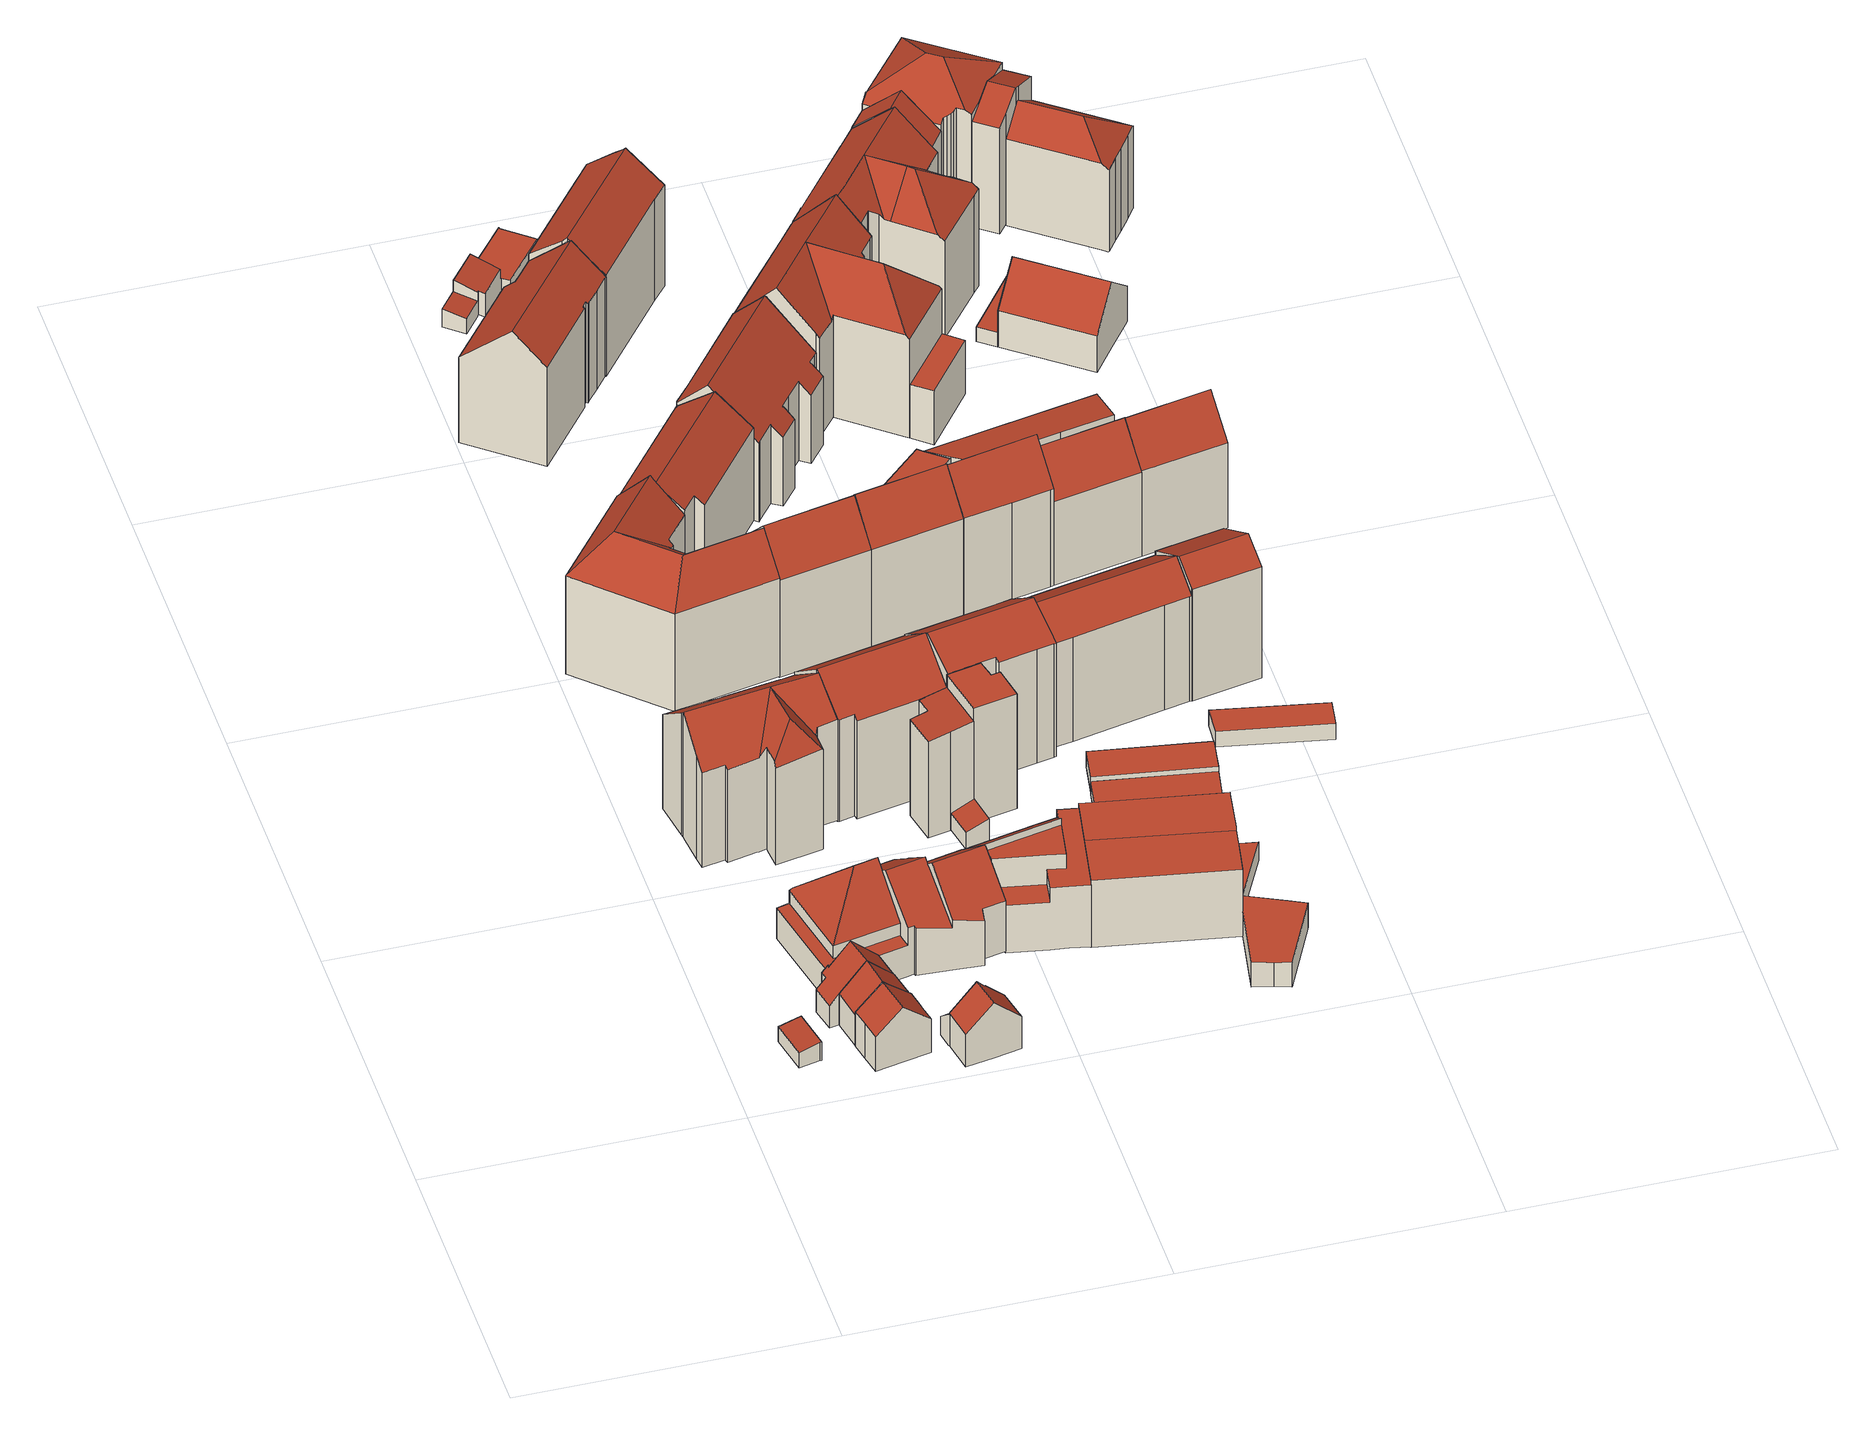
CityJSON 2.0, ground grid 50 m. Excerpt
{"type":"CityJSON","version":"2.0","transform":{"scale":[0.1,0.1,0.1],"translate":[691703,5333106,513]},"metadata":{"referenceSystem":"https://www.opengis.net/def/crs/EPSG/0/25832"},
"CityObjects":{
"building1":{"type":"Building","attributes":{"Gemeindeschluessel":"09162000","HoeheDach":"518.332","HoeheGrund":"514.750","Methode":"2000","NiedrigsteTraufeDesGebaeudes":"517.748","Geometrietyp2DReferenz":"3000","function":"31001_2000","roofType":"1000","measuredHeight":3.58},"geometry":[{"type":"MultiSurface","lod":"2","boundaries":[[[0,1,2,3]],[[4,0,3,5,6]],[[6,7,8,4]],[[4,8,1,0]],[[3,2,9,5]],[[5,9,7,6]],[[7,9,2,1,8]]],"semantics":{"surfaces":[{"type":"WallSurface"},{"type":"GroundSurface"},{"type":"RoofSurface"}],"values":[0,1,0,0,0,0,2]}}]},
"building2":{"type":"Building","attributes":{"Gemeindeschluessel":"09162000","HoeheDach":"525.370","HoeheGrund":"514.910","Methode":"1000","NiedrigsteTraufeDesGebaeudes":"521.413","Geometrietyp2DReferenz":"3000","function":"31001_1000","roofType":"3100","measuredHeight":10.46,"storeysAboveGround":2},"geometry":[{"type":"MultiSurface","lod":"2","boundaries":[[[10,11,12,13,14,15,16,17,18]],[[16,19,20,17]],[[15,21,19,16]],[[17,20,22,18]],[[12,23,24,13]],[[24,25,21,15,14,13]],[[11,10,18,22,26,27]],[[11,27,23,12]],[[23,27,26,25,24]],[[26,22,20,19,21,25]]],"semantics":{"surfaces":[{"type":"GroundSurface"},{"type":"WallSurface"},{"type":"RoofSurface"}],"values":[0,1,1,1,1,1,1,1,2,2]}}]},
"building3":{"type":"Building","attributes":{"Gemeindeschluessel":"09162000","HoeheDach":"525.531","HoeheGrund":"515.030","Methode":"2000","NiedrigsteTraufeDesGebaeudes":"519.320","Geometrietyp2DReferenz":"3000","function":"31001_1000","roofType":"3100","measuredHeight":10.5,"storeysAboveGround":2},"geometry":[{"type":"MultiSurface","lod":"2","boundaries":[[[28,29,30,31]],[[32,33,34,35]],[[36,37,38,39]],[[39,38,40,41]],[[33,42,43,44,45,46,40,38,37,34]],[[34,37,36,35]],[[46,45,29,28,47,48]],[[41,40,46,48]],[[44,30,29,45]],[[49,50,31,30,44,43]],[[50,49,51,32,35,36,39,41,48,47,28,31]],[[32,51,49,43,42,33]]],"semantics":{"surfaces":[{"type":"WallSurface"},{"type":"RoofSurface"},{"type":"GroundSurface"}],"values":[0,0,0,0,1,0,0,0,1,0,2,0]}}]},
"building4":{"type":"Building","attributes":{"Gemeindeschluessel":"09162000","HoeheDach":"525.508","HoeheGrund":"514.990","Methode":"1000","NiedrigsteTraufeDesGebaeudes":"520.937","Geometrietyp2DReferenz":"3000","function":"31001_1000","roofType":"3100","measuredHeight":10.52,"storeysAboveGround":2},"geometry":[{"type":"MultiSurface","lod":"2","boundaries":[[[52,53,54,55,56,57]],[[57,56,44,58]],[[56,55,59,44]],[[58,44,59,31,50,49]],[[31,59,55,54]],[[52,57,58,49]],[[53,52,49,50,31,54]]],"semantics":{"surfaces":[{"type":"WallSurface"},{"type":"RoofSurface"},{"type":"GroundSurface"}],"values":[0,1,1,0,0,0,2]}}]},
"building5":{"type":"Building","attributes":{"Gemeindeschluessel":"09162000","HoeheDach":"538.810","HoeheGrund":"514.670","Methode":"2000","NiedrigsteTraufeDesGebaeudes":"532.526","Geometrietyp2DReferenz":"3000","function":"31001_1000","roofType":"3100","measuredHeight":24.14,"storeysAboveGround":5},"geometry":[{"type":"MultiSurface","lod":"2","boundaries":[[[60,61,62,63,64,65,66,67,68,69,70,71,72,73,74,75,76,77,78,79,80,81,82,83,84,85,86,87,88]],[[67,66,65,89,90,91,92,68]],[[60,88,93,94]],[[95,96,97,98,99,100,101,102,103]],[[75,74,95,103,104,76]],[[63,62,61,105,106,107]],[[77,108,109,78]],[[76,104,108,77]],[[71,70,69,68,92,100,99,98]],[[93,88,87,86,110,111]],[[71,98,97,72]],[[65,64,63,107,112,89]],[[78,109,113,79]],[[108,104,103,102,101,114,111,110,115,116,117,118,119,120,113,109]],[[72,97,96,73]],[[121,105,61,60,94]],[[122,112,107,106,105,121,101]],[[85,115,110,86]],[[120,119,118,117,116,115,85,84,83,82,81,80]],[[89,112,122,90]],[[121,94,93,111,114,101]],[[79,113,120,80]],[[73,96,95,74]],[[92,91,90,122,101,100]]],"semantics":{"surfaces":[{"type":"GroundSurface"},{"type":"WallSurface"},{"type":"RoofSurface"}],"values":[0,1,1,2,1,1,1,1,1,1,1,1,1,2,1,1,2,1,1,2,2,1,1,2]}}]},
"building6":{"type":"Building","attributes":{"Gemeindeschluessel":"09162000","HoeheDach":"525.481","HoeheGrund":"514.960","Methode":"2000","NiedrigsteTraufeDesGebaeudes":"518.554","Geometrietyp2DReferenz":"3000","function":"31001_1000","roofType":"3100","measuredHeight":10.52,"storeysAboveGround":2},"geometry":[{"type":"MultiSurface","lod":"2","boundaries":[[[123,124,125,126]],[[127,128,129,130,131,132,133]],[[134,135,136,137]],[[128,127,135,134]],[[138,123,126,139,140,130,129,128,134,137]],[[141,142,133,132,143,144]],[[145,136,135,127,133,142]],[[139,126,125,141,144,146,140]],[[123,138,137,136,145,124]],[[140,146,131,130]],[[125,124,145,142,141]],[[144,143,132,131,146]]],"semantics":{"surfaces":[{"type":"WallSurface"},{"type":"GroundSurface"},{"type":"RoofSurface"}],"values":[0,0,0,0,1,0,2,0,0,0,2,2]}}]},
"building7":{"type":"Building","attributes":{"Gemeindeschluessel":"09162000","HoeheDach":"530.300","HoeheGrund":"514.790","Methode":"2000","NiedrigsteTraufeDesGebaeudes":"520.740","Geometrietyp2DReferenz":"3000","function":"31001_1000","roofType":"3200","measuredHeight":15.51,"storeysAboveGround":3},"geometry":[{"type":"MultiSurface","lod":"2","boundaries":[[[147,148,149,150,151]],[[152,153,154,155]],[[156,157,152,158]],[[159,160,161,162]],[[148,147,163,164,165,166,167,149]],[[168,169,162,161,170,171,172]],[[173,174,175,165,164]],[[176,167,166,177]],[[178,179,180,181,182,183]],[[168,172,184,185]],[[174,173,186,183,182,175]],[[187,188,155,154,150,149,167,176,189,190,191,192]],[[193,194,195,196,197,198,199,160,159]],[[198,197,196,200,201,178,183,186]],[[198,186,173,202,199]],[[203,170,161,160,199,202,173,164,163]],[[166,165,175,182,181,204,177]],[[179,178,201,205]],[[185,184,206,207]],[[158,152,155,188]],[[171,170,203,163,147,208,157,156]],[[157,208,147,151,153,152]],[[209,207,206,210,187,192]],[[210,206,184,172,171,156,158,188,187]],[[153,151,150,154]],[[205,211,195,194,193,159,162,169,168,185,207,209,192,191,190,189,176,177,204,181,180,179]],[[200,196,195,211,205,201]]],"semantics":{"surfaces":[{"type":"WallSurface"},{"type":"RoofSurface"},{"type":"GroundSurface"}],"values":[0,1,0,0,1,0,0,0,0,0,1,0,0,1,0,1,0,0,0,0,0,1,0,1,1,2,0]}}]},
"building8":{"type":"Building","attributes":{"Gemeindeschluessel":"09162000","HoeheDach":"538.840","HoeheGrund":"514.330","Methode":"2000","NiedrigsteTraufeDesGebaeudes":"532.154","Geometrietyp2DReferenz":"3000","function":"31001_1000","roofType":"3100","measuredHeight":24.51,"storeysAboveGround":5},"geometry":[{"type":"MultiSurface","lod":"2","boundaries":[[[212,213,214,215]],[[216,217,218,219]],[[220,221,222,223,217]],[[213,212,224,225,226]],[[218,226,225,227,228,229,230]],[[231,216,219,232]],[[233,220,217,216]],[[228,234,235,229]],[[236,237,221,220,233]],[[232,219,238,239]],[[218,217,223,214,213,226]],[[231,232,239,235,234,240,224,212,215,241,237,236]],[[235,239,238,230,229]],[[241,222,221,237]],[[240,227,225,224]],[[234,228,227,240]],[[231,236,233,216]],[[218,230,238,219]],[[241,215,214,223,222]]],"semantics":{"surfaces":[{"type":"WallSurface"},{"type":"RoofSurface"},{"type":"GroundSurface"}],"values":[0,1,1,0,1,0,1,0,0,0,1,2,0,0,0,0,0,1,0]}}]},
"building9":{"type":"Building","attributes":{"Gemeindeschluessel":"09162000","HoeheDach":"539.217","HoeheGrund":"514.479","Methode":"1000","NiedrigsteTraufeDesGebaeudes":"533.339","Geometrietyp2DReferenz":"3000","function":"31001_1000","roofType":"3100","measuredHeight":24.74,"storeysAboveGround":5},"geometry":[{"type":"MultiSurface","lod":"2","boundaries":[[[242,243,244,245,246,247,248,249]],[[250,251,242,249,252]],[[253,254,255,256]],[[250,257,258,253,256,259,260,261,262,263,264,251]],[[265,266,252,249,248,267,255,254]],[[262,245,244,263]],[[266,257,250,252]],[[256,255,267,259]],[[261,246,245,262]],[[263,244,243,264]],[[258,265,254,253]],[[265,258,257,266]],[[260,247,246,261]],[[264,243,242,251]],[[260,259,267,248,247]]],"semantics":{"surfaces":[{"type":"RoofSurface"},{"type":"WallSurface"},{"type":"GroundSurface"}],"values":[0,1,1,2,0,1,1,1,1,1,1,1,1,1,1]}}]},
"building10":{"type":"Building","attributes":{"Gemeindeschluessel":"09162000","HoeheDach":"538.605","HoeheGrund":"514.490","Methode":"2000","NiedrigsteTraufeDesGebaeudes":"530.758","Geometrietyp2DReferenz":"3000","function":"31001_1000","roofType":"3100","measuredHeight":24.11,"storeysAboveGround":6},"geometry":[{"type":"MultiSurface","lod":"2","boundaries":[[[268,269,270,271]],[[272,273,269,268]],[[274,275,276,277]],[[278,279,280,281,272,268,271,282,283,284,285,286,274,277,287,288,289,290]],[[280,291,292,281]],[[281,292,273,272]],[[293,294,290,289,288,295]],[[271,270,296,282]],[[277,276,297,287]],[[287,297,295,288]],[[286,298,275,274]],[[285,299,298,286]],[[278,300,301,279]],[[283,282,296,302,303,284]],[[296,270,269,273,292,291,301,300,294,293,302]],[[284,303,299,285]],[[279,301,291,280]],[[302,293,295,297,276,275,298,299,303]],[[290,294,300,278]]],"semantics":{"surfaces":[{"type":"WallSurface"},{"type":"GroundSurface"},{"type":"RoofSurface"}],"values":[0,0,0,1,0,0,0,0,0,0,0,0,0,0,2,0,0,2,0]}}]},
"building11":{"type":"Building","attributes":{"Gemeindeschluessel":"09162000","HoeheDach":"530.550","HoeheGrund":"514.530","Methode":"2000","NiedrigsteTraufeDesGebaeudes":"523.580","Geometrietyp2DReferenz":"3000","function":"31001_1000","roofType":"2100","measuredHeight":16.02,"storeysAboveGround":3},"geometry":[{"type":"MultiSurface","lod":"2","boundaries":[[[304,305,306,307]],[[308,309,307,306,310,311,312,313,314]],[[313,312,315,316]],[[307,309,308,314,317,318,319,320,321,304]],[[322,323,324,325,326,327]],[[315,328,322,327,329,330,316]],[[318,317,314,313,316,330,331,332,333,319]],[[332,325,324,334,335,333]],[[334,336,305,304,321,320,335]],[[326,325,332,331]],[[319,333,335,320]],[[330,329,327,326,331]],[[312,311,328,315]],[[310,306,305,336,324,323,322,328,311]],[[324,336,334]]],"semantics":{"surfaces":[{"type":"WallSurface"},{"type":"RoofSurface"},{"type":"GroundSurface"}],"values":[0,0,1,2,0,0,0,1,0,0,0,1,0,1,0]}}]},
"building12":{"type":"Building","attributes":{"Gemeindeschluessel":"09162000","HoeheDach":"537.378","HoeheGrund":"514.720","Methode":"1000","NiedrigsteTraufeDesGebaeudes":"532.510","Geometrietyp2DReferenz":"3000","function":"31001_1000","roofType":"3100","measuredHeight":22.66,"storeysAboveGround":5},"geometry":[{"type":"MultiSurface","lod":"2","boundaries":[[[337,338,339,340]],[[341,342,343,344]],[[345,346,347,348,338,337]],[[344,343,349,350]],[[350,349,347,346]],[[351,342,341,352,353,354]],[[344,350,346,345,337,340,355,353,352,341]],[[355,356,354,353]],[[347,349,343,342,351,348]],[[338,348,351,354,356,339]],[[340,339,356,355]]],"semantics":{"surfaces":[{"type":"WallSurface"},{"type":"GroundSurface"},{"type":"RoofSurface"}],"values":[0,0,0,0,0,0,1,0,2,2,0]}}]},
"building13":{"type":"Building","attributes":{"Gemeindeschluessel":"09162000","HoeheDach":"534.036","HoeheGrund":"514.500","Methode":"2000","NiedrigsteTraufeDesGebaeudes":"533.002","Geometrietyp2DReferenz":"3000","function":"31001_2000","roofType":"1000","measuredHeight":19.54},"geometry":[{"type":"MultiSurface","lod":"2","boundaries":[[[357,358,359,360]],[[361,362,363,364]],[[364,365,261,366,357,360,361]],[[360,359,362,361]],[[365,367,246,261]],[[362,359,358,368,246,367,363]],[[364,363,367,365]],[[366,368,358,357]],[[261,246,368,366]]],"semantics":{"surfaces":[{"type":"WallSurface"},{"type":"GroundSurface"},{"type":"RoofSurface"}],"values":[0,0,1,0,0,2,0,0,0]}}]},
"building14":{"type":"Building","attributes":{"Gemeindeschluessel":"09162000","HoeheDach":"519.179","HoeheGrund":"514.700","Methode":"1000","NiedrigsteTraufeDesGebaeudes":"517.903","Geometrietyp2DReferenz":"3000","function":"31001_2000","roofType":"2100","measuredHeight":4.48},"geometry":[{"type":"MultiSurface","lod":"2","boundaries":[[[369,370,371,372]],[[373,374,375,376]],[[373,372,371,374]],[[376,375,370,369]],[[373,376,369,372]],[[375,374,371,370]]],"semantics":{"surfaces":[{"type":"WallSurface"},{"type":"GroundSurface"},{"type":"RoofSurface"}],"values":[0,0,1,2,0,0]}}]},
"building15":{"type":"Building","attributes":{"Gemeindeschluessel":"09162000","HoeheDach":"538.870","HoeheGrund":"514.150","Methode":"1000","NiedrigsteTraufeDesGebaeudes":"532.724","Geometrietyp2DReferenz":"3000","function":"31001_1000","roofType":"3100","measuredHeight":24.72,"storeysAboveGround":6},"geometry":[{"type":"MultiSurface","lod":"2","boundaries":[[[377,378,379,380,381,382]],[[383,382,381,384,385,386]],[[387,388,389,390,391,380,379,378]],[[378,377,392,387]],[[388,387,392,383,386,389]],[[392,377,382,383]],[[389,386,385,390]],[[391,384,381,380]],[[390,385,384,391]]],"semantics":{"surfaces":[{"type":"WallSurface"},{"type":"RoofSurface"},{"type":"GroundSurface"}],"values":[0,1,2,0,0,1,0,0,0]}}]},
"building16":{"type":"Building","attributes":{"Gemeindeschluessel":"09162000","HoeheDach":"536.453","HoeheGrund":"514.500","Methode":"1000","NiedrigsteTraufeDesGebaeudes":"536.453","Geometrietyp2DReferenz":"3000","function":"31001_2000","roofType":"1000","measuredHeight":21.95},"geometry":[{"type":"MultiSurface","lod":"2","boundaries":[[[393,394,395,396]],[[366,397,398,393,396,357]],[[366,399,400,397]],[[357,401,399,366]],[[396,395,401,357]],[[401,395,394,402,400,399]],[[397,400,402,398]],[[398,402,394,393]]],"semantics":{"surfaces":[{"type":"WallSurface"},{"type":"GroundSurface"},{"type":"RoofSurface"}],"values":[0,1,0,0,0,2,0,0]}}]},
"building17":{"type":"Building","attributes":{"Gemeindeschluessel":"09162000","HoeheDach":"520.133","HoeheGrund":"514.380","Methode":"2000","NiedrigsteTraufeDesGebaeudes":"516.845","Geometrietyp2DReferenz":"3000","function":"31001_2000","roofType":"1000","measuredHeight":5.75},"geometry":[{"type":"MultiSurface","lod":"2","boundaries":[[[403,404,405,406]],[[407,408,409,410]],[[411,412,413,414,415,416,417]],[[415,414,418,419]],[[420,421,422,423]],[[424,425,426,427]],[[421,409,408,428,412,411,422]],[[429,405,404,426,425,418,414,413]],[[419,418,425,424]],[[430,431,432,433]],[[403,406,434,407,410,435,430,433,436,417,416,415,419,424,427]],[[431,420,423,432]],[[430,435,410,409,421,420,431]],[[427,426,404,403]],[[407,434,406,405,429,428,408]],[[413,412,428,429]],[[432,423,422,411,417,436,433]]],"semantics":{"surfaces":[{"type":"WallSurface"},{"type":"RoofSurface"},{"type":"GroundSurface"}],"values":[0,0,0,0,0,0,1,1,0,0,2,1,0,0,0,0,0]}}]},
"building18":{"type":"Building","attributes":{"Gemeindeschluessel":"09162000","HoeheDach":"539.470","HoeheGrund":"514.351","Methode":"2000","NiedrigsteTraufeDesGebaeudes":"533.575","Geometrietyp2DReferenz":"3000","function":"31001_9998","roofType":"3100","measuredHeight":25.12,"storeysAboveGround":5},"geometry":[{"type":"MultiSurface","lod":"2","boundaries":[[[437,438,439,440]],[[440,439,441,442,443]],[[440,443,444,445,446,447,448,449,450,451,452,453,454,455,437]],[[445,456,457,446]],[[450,458,459,460,451]],[[448,461,462,449]],[[447,463,461,448]],[[458,462,461,463,457,456,464,442,441,459]],[[449,462,458,450]],[[446,457,463,447]],[[460,459,441,439,438,465,466,467,468]],[[453,467,466,454]],[[444,464,456,445]],[[454,466,465,455]],[[452,468,467,453]],[[451,460,468,452]],[[443,442,464,444]],[[455,465,438,437]]],"semantics":{"surfaces":[{"type":"WallSurface"},{"type":"GroundSurface"},{"type":"RoofSurface"}],"values":[0,0,1,0,0,0,0,2,0,0,2,0,0,0,0,0,0,0]}}]},
"building19":{"type":"Building","attributes":{"Gemeindeschluessel":"09162000","HoeheDach":"527.580","HoeheGrund":"514.358","Methode":"2000","NiedrigsteTraufeDesGebaeudes":"527.275","Geometrietyp2DReferenz":"3000","function":"31001_1000","roofType":"3100","measuredHeight":13.22,"storeysAboveGround":5},"geometry":[{"type":"MultiSurface","lod":"2","boundaries":[[[469,470,471,472,473,474,475]],[[472,476,477,473]],[[478,479,480,481,482,483]],[[471,484,476,472]],[[476,484,482,481,477]],[[474,480,479,475]],[[469,478,483,470]],[[471,470,483,482,484]],[[480,474,473,477,481]],[[478,469,475,479]]],"semantics":{"surfaces":[{"type":"GroundSurface"},{"type":"WallSurface"},{"type":"RoofSurface"}],"values":[0,1,2,1,2,1,1,1,1,1]}}]},
"building20":{"type":"Building","attributes":{"Gemeindeschluessel":"09162000","HoeheDach":"538.751","HoeheGrund":"514.280","Methode":"1000","NiedrigsteTraufeDesGebaeudes":"533.711","Geometrietyp2DReferenz":"3000","function":"31001_1000","roofType":"3100","measuredHeight":24.47,"storeysAboveGround":6},"geometry":[{"type":"MultiSurface","lod":"2","boundaries":[[[485,486,487,488]],[[489,490,491,492]],[[493,494,495,496,488,487]],[[497,498,493,487,486,499,500,501]],[[502,500,499,503]],[[504,505,490,489]],[[504,489,492,506,507,508,502,503,485,488,496,495]],[[491,490,505,494,493,498]],[[495,494,505,504]],[[503,499,486,485]],[[506,492,491,498,497,507]],[[508,501,500,502]],[[507,497,501,508]]],"semantics":{"surfaces":[{"type":"WallSurface"},{"type":"RoofSurface"},{"type":"GroundSurface"}],"values":[0,0,0,1,0,0,2,1,0,0,0,0,0]}}]},
"building21":{"type":"Building","attributes":{"Gemeindeschluessel":"09162000","HoeheDach":"538.185","HoeheGrund":"514.720","Methode":"2000","NiedrigsteTraufeDesGebaeudes":"527.812","Geometrietyp2DReferenz":"3000","function":"31001_1000","roofType":"3100","measuredHeight":23.46,"storeysAboveGround":6},"geometry":[{"type":"MultiSurface","lod":"2","boundaries":[[[509,510,511,512,513,514]],[[515,516,517,518]],[[341,519,354,353]],[[520,521,522,523]],[[518,524,525,526,527,528,520,523,529,530,531,532,341,353,533,355,534,535,513,512,511,536,537,538,515]],[[525,539,540,526]],[[536,541,542,537]],[[530,543,544,531]],[[532,531,544,545]],[[526,540,546,527]],[[533,353,354,547,548,355]],[[511,510,541,536]],[[354,519,545,544,543,549,522,521,550,546,540,539,551,517,516,552,542,541,510,509,547]],[[532,545,519,341]],[[547,509,514,553,554,548]],[[552,516,515,538,537,542]],[[355,548,554,534]],[[524,518,517,551,539,525]],[[550,521,520,528,527,546]],[[535,553,514,513]],[[534,554,553,535]],[[529,523,522,549,543,530]]],"semantics":{"surfaces":[{"type":"WallSurface"},{"type":"GroundSurface"},{"type":"RoofSurface"}],"values":[0,0,0,0,1,0,0,0,0,0,0,0,2,0,2,0,0,0,0,0,0,0]}}]},
"building22":{"type":"Building","attributes":{"Gemeindeschluessel":"09162000","HoeheDach":"538.963","HoeheGrund":"514.140","Methode":"1000","NiedrigsteTraufeDesGebaeudes":"532.685","Geometrietyp2DReferenz":"3000","function":"31001_1000","roofType":"3100","measuredHeight":24.82,"storeysAboveGround":6},"geometry":[{"type":"MultiSurface","lod":"2","boundaries":[[[379,378,377,555,381,380]],[[378,379,380,556,557,558]],[[559,558,557,556,560,561]],[[558,559,377,378]],[[377,559,561,555]],[[380,381,560,556]],[[555,561,560,381]]],"semantics":{"surfaces":[{"type":"WallSurface"},{"type":"GroundSurface"},{"type":"RoofSurface"}],"values":[0,1,0,0,2,0,2]}}]},
"building23":{"type":"Building","attributes":{"Gemeindeschluessel":"09162000","HoeheDach":"519.277","HoeheGrund":"514.577","Methode":"1000","NiedrigsteTraufeDesGebaeudes":"519.277","Geometrietyp2DReferenz":"3000","function":"31001_2000","roofType":"1000","measuredHeight":4.7,"storeysAboveGround":1},"geometry":[{"type":"MultiSurface","lod":"2","boundaries":[[[562,563,564,565,566,567,568]],[[569,566,565,570]],[[571,564,563,572]],[[573,568,567,574]],[[571,572,575,573,574,569,570]],[[570,565,564,571]],[[572,563,562,575]],[[574,567,566,569]],[[575,562,568,573]]],"semantics":{"surfaces":[{"type":"RoofSurface"},{"type":"WallSurface"},{"type":"GroundSurface"}],"values":[0,1,1,1,2,1,1,1,1]}}]},
"building24":{"type":"Building","attributes":{"Gemeindeschluessel":"09162000","HoeheDach":"516.110","HoeheGrund":"513.566","Methode":"1000","NiedrigsteTraufeDesGebaeudes":"516.110","Geometrietyp2DReferenz":"3000","function":"31001_2000","roofType":"1000","measuredHeight":2.54},"geometry":[{"type":"MultiSurface","lod":"2","boundaries":[[[576,577,578,579]],[[580,577,576,581]],[[581,576,579,582]],[[583,578,577,580]],[[582,579,578,583]],[[582,583,580,581]]],"semantics":{"surfaces":[{"type":"RoofSurface"},{"type":"WallSurface"},{"type":"GroundSurface"}],"values":[0,1,1,1,1,2]}}]},
"building25":{"type":"Building","attributes":{"Gemeindeschluessel":"09162000","HoeheDach":"517.820","HoeheGrund":"514.319","Methode":"1000","NiedrigsteTraufeDesGebaeudes":"517.820","Geometrietyp2DReferenz":"3000","function":"31001_2000","roofType":"1000","measuredHeight":3.5},"geometry":[{"type":"MultiSurface","lod":"2","boundaries":[[[584,585,586,587,588]],[[589,586,585,590]],[[590,585,584,591]],[[584,588,592,593,591]],[[592,594,589,590,591,593]],[[592,588,587,594]],[[594,587,586,589]]],"semantics":{"surfaces":[{"type":"RoofSurface"},{"type":"WallSurface"},{"type":"GroundSurface"}],"values":[0,1,1,1,2,1,1]}}]},
"building26":{"type":"Building","attributes":{"Gemeindeschluessel":"09162000","HoeheDach":"516.668","HoeheGrund":"514.190","Methode":"1000","NiedrigsteTraufeDesGebaeudes":"516.668","Geometrietyp2DReferenz":"3000","function":"31001_2000","roofType":"1000","measuredHeight":2.48},"geometry":[{"type":"MultiSurface","lod":"2","boundaries":[[[595,596,597,598]],[[598,597,599,600]],[[601,602,603,604]],[[605,606,607,608,602,601]],[[604,603,609,610]],[[610,609,596,595]],[[606,611,600,599,612,607]],[[608,607,612,599,597,596,609,603,602]],[[611,606,605,601,604,610,595,598,600]]],"semantics":{"surfaces":[{"type":"WallSurface"},{"type":"RoofSurface"},{"type":"GroundSurface"}],"values":[0,0,0,0,0,0,0,1,2]}}]},
"building27":{"type":"Building","attributes":{"Gemeindeschluessel":"09162000","HoeheDach":"516.966","HoeheGrund":"513.956","Methode":"1000","NiedrigsteTraufeDesGebaeudes":"516.966","Geometrietyp2DReferenz":"3000","function":"31001_2000","roofType":"1000","measuredHeight":3.01},"geometry":[{"type":"MultiSurface","lod":"2","boundaries":[[[613,614,615,616]],[[613,616,617,618]],[[615,614,619,620]],[[616,615,620,617]],[[613,618,619,614]],[[617,620,619,618]]],"semantics":{"surfaces":[{"type":"WallSurface"},{"type":"RoofSurface"},{"type":"GroundSurface"}],"values":[0,0,0,1,2,0]}}]},
"building28":{"type":"Building","attributes":{"Gemeindeschluessel":"09162000","HoeheDach":"538.240","HoeheGrund":"514.294","Methode":"2000","NiedrigsteTraufeDesGebaeudes":"532.759","Geometrietyp2DReferenz":"3000","function":"31001_1000","roofType":"3100","measuredHeight":23.95,"storeysAboveGround":6},"geometry":[{"type":"MultiSurface","lod":"2","boundaries":[[[621,622,623,624]],[[624,623,625,626]],[[627,628,629,630]],[[631,632,633,634,635]],[[636,637,638,639]],[[640,641,642,643]],[[626,625,644,645]],[[646,647,641,640]],[[648,649,622,621]],[[643,642,637,636]],[[630,629,649,648]],[[635,634,647,646]],[[638,637,642,641,647,634,633,628]],[[645,644,632,631]],[[631,635,646,640,643,636,639,627,630,648,621,624,626,645]],[[629,628,633,632,644,625,623,622,649]],[[639,638,628,627]]],"semantics":{"surfaces":[{"type":"WallSurface"},{"type":"RoofSurface"},{"type":"GroundSurface"}],"values":[0,0,0,0,0,0,0,0,0,0,0,0,1,0,2,1,0]}}]},
"building29":{"type":"Building","attributes":{"Gemeindeschluessel":"09162000","HoeheDach":"538.835","HoeheGrund":"514.120","Methode":"1000","NiedrigsteTraufeDesGebaeudes":"532.672","Geometrietyp2DReferenz":"3000","function":"31001_1000","roofType":"3100","measuredHeight":24.71,"storeysAboveGround":6},"geometry":[{"type":"MultiSurface","lod":"2","boundaries":[[[650,651,652,653]],[[654,655,656,657,658,659]],[[660,661,662,558]],[[662,661,663,654,659,664]],[[664,659,658,652,651,560]],[[653,652,658,657]],[[665,663,661,660]],[[655,654,663,665]],[[557,558,662,664,560,556]],[[665,660,558,557,556,650,653,657,656,655]],[[556,560,651,650]]],"semantics":{"surfaces":[{"type":"WallSurface"},{"type":"RoofSurface"},{"type":"GroundSurface"}],"values":[0,0,0,1,1,0,0,0,0,2,0]}}]},
"building30":{"type":"Building","attributes":{"Gemeindeschluessel":"09162000","HoeheDach":"540.397","HoeheGrund":"513.940","Methode":"2000","NiedrigsteTraufeDesGebaeudes":"532.761","Geometrietyp2DReferenz":"3000","function":"31001_1000","roofType":"3100","measuredHeight":26.46,"storeysAboveGround":6},"geometry":[{"type":"MultiSurface","lod":"2","boundaries":[[[666,667,668,669]],[[670,671,672,673]],[[674,675,676,677,678,679,680,681]],[[682,683,684,685]],[[686,687,688,689,690,691]],[[678,677,692,693]],[[690,689,688,671,670,694,695,696,697,698]],[[699,685,684,700,674,681]],[[673,701,702,703,704,682,685,699,681,680,679,678,693,705,706,707,708,666,669,709,710,711,697,696,695,694,670]],[[700,712,691,713,714,715,716,692,677,676,675,674]],[[684,683,717,691,712,700]],[[718,719,720,687,686,691,717]],[[709,721,722,710]],[[705,716,715,706]],[[693,692,716,705]],[[714,723,708,707,706,715]],[[697,711,710,722,724,698]],[[720,672,671,688,687]],[[669,668,721,709]],[[682,704,703,718,717,683]],[[702,701,673,672,720,719,718,703]],[[708,723,667,666]],[[690,698,724,722,721,668,667,723,714,713,691]]],"semantics":{"surfaces":[{"type":"WallSurface"},{"type":"RoofSurface"},{"type":"GroundSurface"}],"values":[0,0,0,0,1,0,0,0,2,1,1,1,0,0,0,0,0,1,0,0,0,0,1]}}]},
"building31":{"type":"Building","attributes":{"Gemeindeschluessel":"09162000","HoeheDach":"524.170","HoeheGrund":"513.920","Methode":"2000","NiedrigsteTraufeDesGebaeudes":"524.170","Geometrietyp2DReferenz":"3000","function":"31001_1000","roofType":"1000","measuredHeight":10.25,"storeysAboveGround":3},"geometry":[{"type":"MultiSurface","lod":"2","boundaries":[[[673,670,725,726]],[[673,727,728,670]],[[729,730,728,727]],[[726,729,727,673]],[[670,728,730,725]],[[725,730,729,726]]],"semantics":{"surfaces":[{"type":"GroundSurface"},{"type":"WallSurface"},{"type":"RoofSurface"}],"values":[0,1,2,1,1,1]}}]},
"building32":{"type":"Building","attributes":{"Gemeindeschluessel":"09162000","HoeheDach":"536.428","HoeheGrund":"514.060","Methode":"1000","NiedrigsteTraufeDesGebaeudes":"530.133","Geometrietyp2DReferenz":"3000","function":"31001_1000","roofType":"3100","measuredHeight":22.37,"storeysAboveGround":5},"geometry":[{"type":"MultiSurface","lod":"2","boundaries":[[[655,656,657,731,732,733]],[[734,735,736,737]],[[738,733,732,731,736,735]],[[733,738,739,655]],[[739,738,735,734]],[[657,737,736,731]],[[656,655,739,734,737,657]]],"semantics":{"surfaces":[{"type":"GroundSurface"},{"type":"RoofSurface"},{"type":"WallSurface"}],"values":[0,1,2,2,1,2,2]}}]},
"building33":{"type":"Building","attributes":{"Gemeindeschluessel":"09162000","HoeheDach":"517.353","HoeheGrund":"514.430","Methode":"1000","NiedrigsteTraufeDesGebaeudes":"517.353","Geometrietyp2DReferenz":"3000","function":"31001_2000","roofType":"1000","measuredHeight":2.92},"geometry":[{"type":"MultiSurface","lod":"2","boundaries":[[[740,741,742,743]],[[744,742,741,745]],[[746,740,743,747]],[[743,742,744,747]],[[747,744,745,746]],[[746,745,741,740]]],"semantics":{"surfaces":[{"type":"WallSurface"},{"type":"RoofSurface"},{"type":"GroundSurface"}],"values":[0,1,2,0,0,0]}}]},
"building34":{"type":"Building","attributes":{"Gemeindeschluessel":"09162000","HoeheDach":"538.665","HoeheGrund":"514.350","Methode":"2000","NiedrigsteTraufeDesGebaeudes":"533.563","Geometrietyp2DReferenz":"3000","function":"31001_1000","roofType":"3100","measuredHeight":24.32,"storeysAboveGround":6},"geometry":[{"type":"MultiSurface","lod":"2","boundaries":[[[748,749,750,751]],[[752,753,754,748,751,755,756]],[[756,757,758,752]],[[759,758,757,760,761]],[[754,753,759,761,749,748]],[[752,758,759,753]],[[757,756,755,751,750,760]],[[761,760,750,749]]],"semantics":{"surfaces":[{"type":"WallSurface"},{"type":"GroundSurface"},{"type":"RoofSurface"}],"values":[0,1,0,2,0,0,0,2]}}]},
"building35":{"type":"Building","attributes":{"Gemeindeschluessel":"09162000","HoeheDach":"517.259","HoeheGrund":"514.280","Methode":"2000","NiedrigsteTraufeDesGebaeudes":"516.764","Geometrietyp2DReferenz":"3000","function":"31001_2000","roofType":"1000","measuredHeight":2.98},"geometry":[{"type":"MultiSurface","lod":"2","boundaries":[[[762,763,764,765,766,767,768,769]],[[770,771,772,773,774,775,776,777]],[[762,773,772,763]],[[765,764,771,770,777,766]],[[768,775,774,769]],[[769,774,773,762]],[[777,776,775,768,767,766]],[[763,772,771,764]]],"semantics":{"surfaces":[{"type":"GroundSurface"},{"type":"RoofSurface"},{"type":"WallSurface"}],"values":[0,1,2,2,2,2,2,2]}}]},
"building36":{"type":"Building","attributes":{"Gemeindeschluessel":"09162000","HoeheDach":"539.522","HoeheGrund":"514.430","Methode":"2000","NiedrigsteTraufeDesGebaeudes":"532.979","Geometrietyp2DReferenz":"3000","function":"31001_1000","roofType":"3100","measuredHeight":25.09,"storeysAboveGround":5},"geometry":[{"type":"MultiSurface","lod":"2","boundaries":[[[778,779,780,781,782,783,784,785]],[[784,783,782,786,787,788,789]],[[790,791,792,793]],[[794,787,786,795,796,797,798,799]],[[800,801,802,789,788,787,794,799,803,804,805,806,792,791,807]],[[808,809,810,811]],[[812,813,814,815,816,817,818,819,820,821]],[[817,822,823,818]],[[824,825,826,827]],[[792,806,805,804,803,799,798,828,829,830,831,793]],[[832,833,834,835]],[[823,836,785,784,789]],[[819,818,823,789]],[[837,800,807,838]],[[811,810,816,815]],[[839,840,825,824]],[[838,807,791,790]],[[817,816,810,809,841,822]],[[839,842,843,840]],[[841,809,808,844,835,834]],[[836,833,832,845,778,785]],[[846,827,826,801,800,837]],[[821,820,843,842]],[[811,815,814,813,812,821,842,839,824,827,846,837,838,790,793,831,830,829,828,798,797,796,795,781,780,779,778,845,832,835,844,808]],[[822,841,834,833,836,823]],[[826,825,840,843,820,819,789,802,801]],[[795,786,782,781]]],"semantics":{"surfaces":[{"type":"WallSurface"},{"type":"RoofSurface"},{"type":"GroundSurface"}],"values":[0,1,0,0,1,0,0,1,0,0,0,1,1,0,0,0,0,1,0,0,0,0,0,2,1,1,0]}}]},
"building37":{"type":"Building","attributes":{"Gemeindeschluessel":"09162000","HoeheDach":"536.326","HoeheGrund":"514.120","Methode":"1000","NiedrigsteTraufeDesGebaeudes":"530.448","Geometrietyp2DReferenz":"3000","function":"31001_1000","roofType":"3100","measuredHeight":22.21,"storeysAboveGround":5},"geometry":[{"type":"MultiSurface","lod":"2","boundaries":[[[847,848,849,850]],[[848,851,852,853,854,849]],[[732,733,847,850,855,731]],[[733,732,731,853,852,851]],[[851,848,847,733]],[[850,849,854,855]],[[731,855,854,853]]],"semantics":{"surfaces":[{"type":"RoofSurface"},{"type":"WallSurface"},{"type":"GroundSurface"}],"values":[0,1,1,2,1,0,1]}}]},
"building38":{"type":"Building","attributes":{"Gemeindeschluessel":"09162000","HoeheDach":"539.160","HoeheGrund":"514.350","Methode":"2000","NiedrigsteTraufeDesGebaeudes":"533.231","Geometrietyp2DReferenz":"3000","function":"31001_1000","roofType":"3100","measuredHeight":24.81,"storeysAboveGround":5},"geometry":[{"type":"MultiSurface","lod":"2","boundaries":[[[795,856,857,858,859,860]],[[860,859,858,861,862,863]],[[864,863,862,865,866]],[[856,795,797,798,867,868,869,857]],[[798,866,865,867]],[[797,795,860,863,864,866,798]],[[862,861,858,857,869,868,867,865]]],"semantics":{"surfaces":[{"type":"WallSurface"},{"type":"RoofSurface"},{"type":"GroundSurface"}],"values":[0,1,1,2,0,0,0]}}]},
"building39":{"type":"Building","attributes":{"Gemeindeschluessel":"09162000","HoeheDach":"516.619","HoeheGrund":"513.840","Methode":"1000","NiedrigsteTraufeDesGebaeudes":"516.619","Geometrietyp2DReferenz":"3000","function":"31001_9998","roofType":"1000","measuredHeight":2.78},"geometry":[{"type":"MultiSurface","lod":"2","boundaries":[[[870,871,872,873,874]],[[871,875,876,872]],[[874,877,878,870]],[[870,878,875,871]],[[873,879,877,874]],[[877,879,876,875,878]],[[872,876,879,873]]],"semantics":{"surfaces":[{"type":"GroundSurface"},{"type":"WallSurface"},{"type":"RoofSurface"}],"values":[0,1,1,1,1,2,1]}}]},
"building40":{"type":"Building","attributes":{"Gemeindeschluessel":"09162000","HoeheDach":"526.399","HoeheGrund":"513.760","Methode":"2000","NiedrigsteTraufeDesGebaeudes":"518.512","Geometrietyp2DReferenz":"3000","function":"31001_9998","roofType":"3100","measuredHeight":12.64,"storeysAboveGround":2},"geometry":[{"type":"MultiSurface","lod":"2","boundaries":[[[880,881,882,873,883,874]],[[884,885,881,880]],[[882,886,887,872,888,873]],[[889,890,891,892]],[[893,894,895,896,874,883,873,888,872,889,892,897,898,899]],[[896,884,880,874]],[[897,900,901,898]],[[885,902,903,904,901,900,891,890,887,886,882,881]],[[884,896,895,894,893,899,904,903,902,885]],[[892,891,900,897]],[[872,887,890,889]],[[898,901,904,899]]],"semantics":{"surfaces":[{"type":"WallSurface"},{"type":"RoofSurface"},{"type":"GroundSurface"}],"values":[0,1,0,0,2,0,0,1,0,0,0,0]}}]},
"building41":{"type":"Building","attributes":{"Gemeindeschluessel":"09162000","HoeheDach":"539.960","HoeheGrund":"514.220","Methode":"2000","NiedrigsteTraufeDesGebaeudes":"534.568","Geometrietyp2DReferenz":"3000","function":"31001_1000","roofType":"3200","measuredHeight":25.74,"storeysAboveGround":6},"geometry":[{"type":"MultiSurface","lod":"2","boundaries":[[[905,906,907,908,909,910,911,912]],[[913,914,915,916]],[[917,918,919,920]],[[921,922,923,924,925,926,927,928]],[[929,930,912,911,910,931]],[[919,918,915,914,932,933,934,929,931,935,923,922,921]],[[936,934,933,937]],[[920,919,921,928]],[[935,931,910,909,924]],[[916,915,918,917]],[[935,924,923]],[[925,924,909,908]],[[938,939,905,912,930,929,934,936]],[[907,906,905,939,938,936,937,940,913,916,917,920,928,927,926,925,908]],[[913,940,937,933,932,914]]],"semantics":{"surfaces":[{"type":"WallSurface"},{"type":"RoofSurface"},{"type":"GroundSurface"}],"values":[0,0,0,0,1,1,0,0,1,0,1,0,0,2,0]}}]},
"building42":{"type":"Building","attributes":{"Gemeindeschluessel":"09162000","HoeheDach":"537.138","HoeheGrund":"514.080","Methode":"1000","NiedrigsteTraufeDesGebaeudes":"534.330","Geometrietyp2DReferenz":"3000","function":"31001_1000","roofType":"3100","measuredHeight":23.06,"storeysAboveGround":5},"geometry":[{"type":"MultiSurface","lod":"2","boundaries":[[[941,942,943,944,945,946]],[[947,948,941,946]],[[949,950,948,947]],[[951,952,950,949]],[[953,954,952,951]],[[953,951,949,947,946,945,944,955]],[[944,943,956,955]],[[948,950,952,942,941]],[[955,956,954,953]],[[952,954,956,943,942]]],"semantics":{"surfaces":[{"type":"WallSurface"},{"type":"GroundSurface"},{"type":"RoofSurface"}],"values":[0,0,0,0,0,1,0,2,0,2]}}]},
"building43":{"type":"Building","attributes":{"Gemeindeschluessel":"09162000","HoeheDach":"534.390","HoeheGrund":"513.870","Methode":"2000","NiedrigsteTraufeDesGebaeudes":"529.634","Geometrietyp2DReferenz":"3000","function":"31001_1000","roofType":"3200","measuredHeight":20.52,"storeysAboveGround":5},"geometry":[{"type":"MultiSurface","lod":"2","boundaries":[[[957,958,959,960,961,962]],[[963,964,965,966]],[[967,968,969,970,971,972,973,974]],[[975,976,964,963]],[[974,973,957,962]],[[975,977,978,979,980,976]],[[972,971,970,965,964,976,980,981]],[[977,975,963,966,969,968,967,974,962,961,960,982,978]],[[966,965,970,969]],[[982,983,979,978]],[[960,959,983,982]],[[981,980,979,983,959,958]],[[972,981,958,957,973]]],"semantics":{"surfaces":[{"type":"WallSurface"},{"type":"RoofSurface"},{"type":"GroundSurface"}],"values":[0,0,0,0,0,0,1,2,0,0,0,1,1]}}]}
},
"vertices":[
[121,143,18],[121,143,53],[134,79,53],[134,79,18],[85,136,18],[132,79,18],[98,72,18],[98,72,47],[85,136,47],[132,79,53],
[246,42,19],[202,33,19],[195,66,19],[189,95,19],[233,104,19],[278,113,19],[284,84,19],[285,77,19],[291,51,19],[284,84,84],[285,77,84],[278,113,84],[291,51,84],[195,66,85],[189,95,84],[233,104,124],[246,42,124],[202,33,84],
[257,213,20],[257,213,79],[267,164,79],[267,164,20],[164,142,20],[164,142,63],[155,182,63],[155,182,20],[170,185,20],[170,185,79],[168,198,79],[168,198,20],[178,200,89],[178,200,20],[178,145,79],[179,145,79],[223,155,125],[213,203,125],[178,196,89],[213,203,20],[178,196,20],[179,145,20],[223,155,20],[178,145,20],
[189,95,20],[233,104,20],[278,113,20],[278,113,80],[233,104,125],[189,95,79],[179,145,80],[267,164,80],
[269,576,17],[264,566,17],[264,557,17],[264,527,17],[263,527,17],[188,512,17],[188,517,17],[185,545,17],[185,550,17],[173,547,17],[171,547,17],[123,537,17],[121,543,17],[84,536,17],[81,558,17],[76,606,17],[76,608,17],[75,615,17],[65,677,17],[82,678,17],[128,681,17],[153,685,17],[159,686,17],[249,703,17],[253,704,17],[272,708,17],[287,643,17],[288,637,17],[301,582,17],[188,512,203],[188,517,211],[185,545,212],[185,550,212],[301,582,211],[269,576,209],[81,558,217],[84,536,199],[121,543,200],[123,537,195],[171,547,197],[173,547,197],[212,626,258],[161,619,258],[76,606,258],[76,608,256],[264,566,203],[264,557,204],[264,527,209],[75,615,250],[65,677,198],[287,643,253],[288,637,258],[263,527,210],[82,678,199],[262,633,258],[272,708,198],[253,704,198],[249,703,199],[159,686,202],[153,685,202],[128,681,203],[264,566,202],[221,551,258],
[330,6,20],[330,6,81],[320,57,81],[320,57,20],[377,69,112],[377,69,20],[376,69,20],[371,95,20],[371,95,56],[376,69,81],[376,69,112],[408,76,20],[408,76,81],[419,23,81],[419,23,20],[375,14,20],[319,58,20],[314,83,20],[319,58,81],[364,67,125],[364,67,81],[319,58,80],[375,14,125],[314,83,56],
[289,303,158],[286,317,146],[272,382,92],[272,382,105],[286,317,172],[193,225,101],[248,309,172],[170,360,105],[165,360,101],[300,247,77],[300,247,101],[193,225,77],[316,222,18],[316,222,109],[315,225,111],[315,225,18],[291,291,168],[354,304,168],[343,353,127],[341,353,127],[333,394,92],[257,213,18],[305,223,18],[305,223,111],[305,223,77],[257,213,77],[355,296,161],[354,304,154],[343,353,108],[333,394,18],[341,353,18],[456,237,115],[456,237,18],[443,300,18],[428,371,18],[428,371,108],[443,300,173],[178,196,77],[178,196,18],[358,283,173],[145,355,77],[165,360,77],[272,382,18],[170,360,18],[165,360,18],[145,355,18],[371,219,18],[413,216,18],[418,216,18],[418,216,103],[413,216,104],[371,219,114],[371,219,97],[418,217,104],[418,229,115],[358,283,150],[300,247,131],[343,353,18],[418,229,18],[178,200,77],[178,200,18],[291,291,146],[173,221,18],[173,221,77],[418,217,18],
[173,1023,13],[173,1023,202],[199,999,201],[199,999,13],[141,882,201],[170,940,258],[89,1018,258],[12,1005,201],[299,966,258],[291,1013,205],[290,1016,201],[200,999,201],[183,1037,13],[183,1037,192],[180,1032,192],[178,1042,200],[215,1089,200],[177,1118,252],[173,1122,258],[141,882,13],[12,1005,13],[309,915,201],[215,1089,13],[177,1118,13],[309,915,13],[291,1013,13],[132,1155,201],[132,1155,13],[178,1042,13],[290,1016,13],
[301,582,210],[304,582,210],[328,587,210],[330,580,203],[428,599,204],[474,608,204],[460,674,262],[287,641,262],[287,643,15],[301,582,15],[287,643,260],[307,714,15],[307,714,204],[447,741,204],[447,741,15],[272,708,15],[276,708,15],[460,676,15],[474,608,15],[428,599,15],[330,580,15],[328,587,15],[304,582,15],[276,708,204],[272,708,204],[460,676,261],
[197,1562,15],[197,1562,208],[199,1560,205],[199,1560,15],[203,1570,15],[203,1570,208],[132,1669,15],[132,1669,194],[153,1695,194],[153,1695,15],[245,1617,15],[227,1594,15],[208,1571,15],[206,1568,15],[111,1450,15],[68,1484,15],[2,1536,15],[108,1668,15],[122,1657,15],[194,1662,15],[201,1657,15],[205,1654,15],[248,1620,15],[208,1571,204],[206,1568,205],[205,1654,256],[248,1620,204],[201,1657,252],[111,1450,204],[194,1662,244],[122,1657,194],[108,1668,178],[245,1617,204],[227,1594,204],[68,1484,256],[2,1536,178],
[608,384,15],[608,384,134],[579,216,134],[579,216,15],[520,226,15],[547,222,15],[547,222,134],[520,226,134],[520,226,106],[456,237,106],[456,237,15],[526,266,106],[447,280,106],[447,280,15],[443,299,15],[428,371,15],[544,395,15],[576,390,15],[554,261,134],[564,324,134],[573,371,134],[564,324,175],[564,324,162],[554,261,162],[526,266,134],[526,266,162],[447,280,162],[443,299,162],[443,299,175],[428,371,107],[576,390,118],[544,395,107],[576,390,134],
[177,1118,17],[177,1118,242],[132,1155,195],[132,1155,17],[365,1251,17],[365,1251,195],[250,1106,195],[250,1106,17],[179,1117,17],[215,1089,17],[215,1089,208],[179,1117,244],[237,1116,208],[237,1116,17],[318,1290,244],[318,1290,17],[316,1291,17],[316,1291,242],[271,1328,17],[271,1328,195],
[490,525,15],[490,525,210],[453,518,205],[453,518,15],[417,511,15],[417,511,200],[406,566,200],[406,566,15],[434,572,15],[473,608,15],[434,572,204],[473,608,210],
[453,518,49],[490,525,62],[490,525,17],[453,518,17],[463,470,17],[499,476,17],[499,476,62],[463,470,49],
[455,944,197],[455,944,11],[445,998,11],[434,1052,11],[434,1052,197],[445,998,259],[299,969,259],[343,1034,197],[345,1024,210],[291,1013,210],[309,915,11],[299,969,11],[291,1013,11],[345,1024,11],[343,1034,11],[309,915,197],
[549,592,15],[549,592,235],[559,539,235],[559,539,15],[527,619,15],[534,589,15],[473,608,235],[527,619,235],[490,525,235],[534,589,235],
[164,1833,14],[164,1833,38],[153,1841,38],[153,1841,14],[115,1793,14],[115,1793,58],[107,1800,60],[107,1800,14],[78,1824,71],[114,1869,71],[114,1869,38],[118,1874,38],[118,1874,14],[114,1869,14],[78,1824,14],[180,1950,38],[180,1950,14],[105,1797,43],[105,1797,60],[75,1821,71],[75,1821,49],[181,1948,14],[181,1948,38],[227,1911,38],[227,1911,14],[151,1839,58],[151,1839,38],[79,1764,14],[79,1764,43],[49,1788,49],[49,1788,14],[151,1839,14],[105,1797,14],[75,1821,14],
[629,713,14],[629,713,258],[631,705,264],[631,705,14],[631,704,265],[642,654,241],[642,654,14],[645,634,14],[641,633,14],[615,628,14],[553,616,14],[551,624,14],[527,619,14],[474,608,14],[460,676,14],[447,741,14],[588,768,14],[611,773,14],[617,774,14],[641,633,232],[615,628,232],[474,608,236],[461,671,265],[460,676,260],[551,624,236],[527,619,236],[553,616,232],[645,634,232],[617,774,206],[611,773,206],[588,768,206],[447,741,206],
[824,343,14],[812,268,14],[802,213,14],[796,179,14],[579,216,14],[608,384,14],[825,347,14],[796,179,143],[579,216,143],[824,343,143],[825,347,143],[608,384,143],[593,300,146],[810,261,146],[812,268,146],[802,213,144],
[324,1835,13],[324,1835,245],[333,1828,254],[333,1828,13],[248,1620,13],[248,1620,207],[201,1657,257],[201,1657,13],[336,1826,258],[384,1788,207],[384,1788,13],[336,1826,13],[194,1662,251],[200,1658,258],[288,1863,207],[264,1833,207],[153,1695,208],[264,1833,13],[288,1863,13],[360,1760,13],[360,1760,208],[200,1658,13],[194,1662,13],[153,1695,13],
[443,1464,252],[506,1414,169],[506,1414,17],[443,1464,17],[404,1495,17],[404,1495,201],[508,1384,17],[508,1384,148],[480,1349,148],[480,1349,17],[365,1251,177],[442,1303,17],[442,1303,149],[415,1270,149],[415,1270,17],[467,1359,17],[464,1361,17],[441,1333,17],[427,1315,17],[430,1313,17],[402,1279,17],[399,1281,17],[374,1249,17],[372,1246,17],[309,1297,17],[272,1331,17],[298,1362,17],[501,1408,17],[491,1396,17],[495,1394,17],[464,1361,169],[441,1333,169],[501,1408,169],[491,1396,169],[399,1281,169],[374,1249,168],[372,1246,168],[427,1315,169],[309,1297,252],[271,1328,201],[402,1279,165],[430,1313,165],[467,1359,165],[495,1394,165],[298,1362,201],[272,1331,201],
[445,998,260],[582,1081,11],[592,1027,11],[602,973,11],[602,973,197],[582,1081,197],[592,1027,260],
[777,66,63],[809,58,63],[834,50,63],[892,170,63],[865,183,63],[802,213,63],[796,179,63],[865,183,16],[892,170,16],[834,50,16],[809,58,16],[796,179,16],[802,213,16],[777,66,16],
[848,468,31],[857,520,31],[673,549,31],[664,498,31],[857,520,6],[848,468,6],[664,498,6],[673,549,6],
[865,335,48],[827,342,48],[824,343,48],[812,268,48],[802,213,48],[824,343,13],[827,342,13],[865,335,13],[802,213,13],[829,265,13],[812,268,13],
[629,1316,12],[629,1316,37],[638,1308,37],[638,1308,12],[671,1282,37],[671,1282,12],[455,1165,12],[455,1165,37],[465,1171,37],[465,1171,12],[485,1139,12],[502,1123,12],[502,1123,37],[485,1139,37],[487,1183,37],[487,1183,12],[503,1124,12],[503,1124,37],
[857,520,10],[866,576,10],[866,576,40],[857,520,40],[673,549,40],[673,549,10],[682,605,10],[682,605,40],
[621,775,13],[621,775,198],[655,782,198],[655,782,13],[808,812,198],[808,812,13],[631,705,13],[631,705,252],[629,713,246],[629,713,13],[847,819,13],[847,819,198],[859,749,252],[868,700,214],[868,700,13],[645,655,13],[645,655,212],[642,654,212],[642,654,13],[824,691,13],[824,691,214],[678,661,213],[678,661,13],[842,818,198],[842,818,13],[864,699,13],[864,699,214],[617,774,13],[617,774,198],
[658,1097,11],[658,1097,197],[720,1110,197],[720,1110,11],[746,1001,197],[746,1001,11],[736,1056,11],[726,1111,11],[726,1111,197],[736,1056,258],[679,988,11],[679,988,197],[602,973,198],[740,1000,197],[592,1027,258],[740,1000,11],
[640,1592,9],[640,1592,212],[636,1587,212],[636,1587,9],[710,1468,9],[710,1468,198],[635,1373,198],[635,1373,9],[404,1495,198],[430,1528,198],[513,1631,198],[519,1639,198],[519,1639,9],[513,1631,9],[430,1528,9],[404,1495,9],[510,1410,9],[510,1410,199],[506,1414,205],[506,1414,9],[579,1494,274],[620,1461,274],[706,1470,203],[617,1542,203],[613,1545,203],[525,1537,274],[539,1664,198],[539,1664,9],[706,1470,9],[617,1542,9],[613,1545,9],[610,1547,9],[610,1547,207],[457,1452,9],[457,1452,274],[630,1377,9],[542,1447,9],[541,1448,9],[537,1443,9],[543,1668,9],[591,1631,9],[596,1626,9],[626,1603,9],[616,1561,9],[619,1558,9],[614,1551,9],[484,1485,274],[567,1589,274],[596,1626,274],[591,1631,266],[543,1668,198],[537,1443,198],[541,1448,205],[542,1447,205],[630,1377,205],[616,1561,211],[619,1558,207],[626,1603,232],[614,1551,207],
[739,1444,9],[665,1349,9],[635,1373,112],[710,1468,112],[665,1349,112],[739,1444,112],
[865,1138,11],[876,1083,11],[886,1028,11],[736,1056,234],[876,1083,234],[865,1138,171],[726,1111,172],[886,1028,172],[746,1001,172],
[876,640,14],[876,640,44],[1052,607,44],[1052,607,14],[1045,560,44],[873,591,44],[873,591,14],[1045,560,14],
[847,819,14],[847,819,206],[956,840,206],[956,840,14],[869,698,14],[868,700,14],[861,742,14],[971,763,14],[979,719,14],[979,719,228],[869,698,228],[868,700,230],[971,763,257],[861,742,257],
[837,1288,13],[698,1261,13],[671,1282,13],[644,1304,13],[638,1308,13],[643,1309,13],[913,1360,13],[923,1304,13],[644,1304,38],[671,1282,40],[698,1261,43],[837,1288,43],[923,1304,42],[913,1360,38],[643,1309,38],[638,1308,38],
[744,1704,14],[760,1724,14],[761,1724,14],[786,1756,14],[786,1756,200],[761,1724,200],[760,1724,200],[744,1704,223],[778,1762,210],[733,1798,265],[708,1767,265],[662,1709,265],[545,1671,14],[545,1671,200],[560,1690,200],[560,1690,14],[729,1802,260],[778,1762,14],[733,1798,14],[729,1802,14],[681,1841,14],[681,1841,200],[591,1631,259],[596,1627,265],[616,1651,265],[656,1810,200],[655,1809,200],[563,1693,200],[562,1693,200],[543,1668,200],[821,1663,14],[821,1663,200],[811,1650,200],[811,1650,14],[668,1625,14],[676,1618,14],[734,1572,14],[742,1565,14],[742,1565,200],[734,1572,209],[676,1618,210],[668,1625,210],[662,1630,217],[662,1630,14],[724,1659,265],[715,1667,265],[628,1606,14],[628,1606,228],[626,1603,228],[626,1603,14],[656,1810,14],[655,1809,14],[563,1693,14],[562,1693,14],[776,1678,14],[776,1678,223],[787,1690,209],[787,1690,14],[745,1704,223],[591,1631,14],[543,1668,14],[642,1624,14],[642,1624,229],[813,1669,208],[645,1628,14],[645,1628,229],[813,1669,14],[745,1704,14],[596,1627,14],
[886,1028,175],[1023,1054,174],[1013,1110,233],[876,1083,233],[1023,1054,11],[1013,1110,11],[1003,1165,11],[1003,1165,175],[865,1138,175],
[802,1795,14],[803,1796,14],[803,1796,203],[802,1795,203],[778,1762,203],[760,1829,254],[753,1834,262],[729,1802,262],[729,1802,261],[705,1871,204],[681,1841,202],[705,1871,14],[753,1834,14],[760,1829,14],
[786,1552,8],[859,1648,8],[885,1628,8],[851,1583,8],[813,1532,8],[859,1648,36],[885,1628,36],[813,1532,36],[786,1552,36],[851,1583,36],
[813,1532,78],[848,1579,134],[851,1583,129],[848,1579,8],[936,1439,78],[971,1486,134],[884,1626,78],[885,1628,76],[884,1626,8],[924,1598,8],[924,1598,76],[937,1616,55],[937,1616,8],[1007,1533,8],[975,1491,8],[971,1486,8],[936,1439,8],[958,1600,8],[945,1583,8],[1009,1536,8],[958,1600,55],[945,1583,75],[975,1491,128],[1007,1533,78],[1009,1536,75],
[848,1794,12],[878,1834,12],[922,1891,12],[922,1892,12],[922,1892,227],[922,1891,228],[878,1834,227],[848,1794,226],[819,1804,12],[819,1804,226],[814,1803,224],[814,1803,12],[808,1803,12],[808,1803,222],[803,1796,216],[803,1796,12],[705,1871,217],[714,1883,227],[715,1883,227],[797,1985,227],[797,1985,12],[715,1883,12],[714,1883,12],[705,1871,12],[840,1800,232],[847,1795,227],[830,1879,270],[820,1804,227],[824,1805,229],[829,1808,232],[808,1895,270],[829,1808,12],[824,1805,12],[840,1800,12],[847,1795,12],[820,1804,12],
[848,1794,213],[885,1843,241],[922,1892,213],[922,1892,11],[885,1843,11],[848,1794,11],[883,1768,11],[883,1768,213],[897,1785,11],[897,1785,223],[921,1817,11],[921,1817,241],[926,1823,11],[926,1823,238],[958,1866,11],[958,1866,213],
[921,1817,209],[924,1821,214],[926,1823,212],[926,1823,9],[924,1821,9],[921,1817,9],[1053,1727,9],[1053,1727,167],[1041,1711,167],[1041,1711,9],[1016,1695,9],[1024,1689,9],[1025,1689,9],[1025,1689,166],[1024,1689,167],[1016,1695,176],[897,1785,176],[897,1785,9],[1071,1751,9],[1071,1751,167],[1084,1770,9],[1085,1771,9],[1085,1771,167],[1084,1770,168],[1007,1759,214],[958,1866,9],[958,1866,168]
]}
